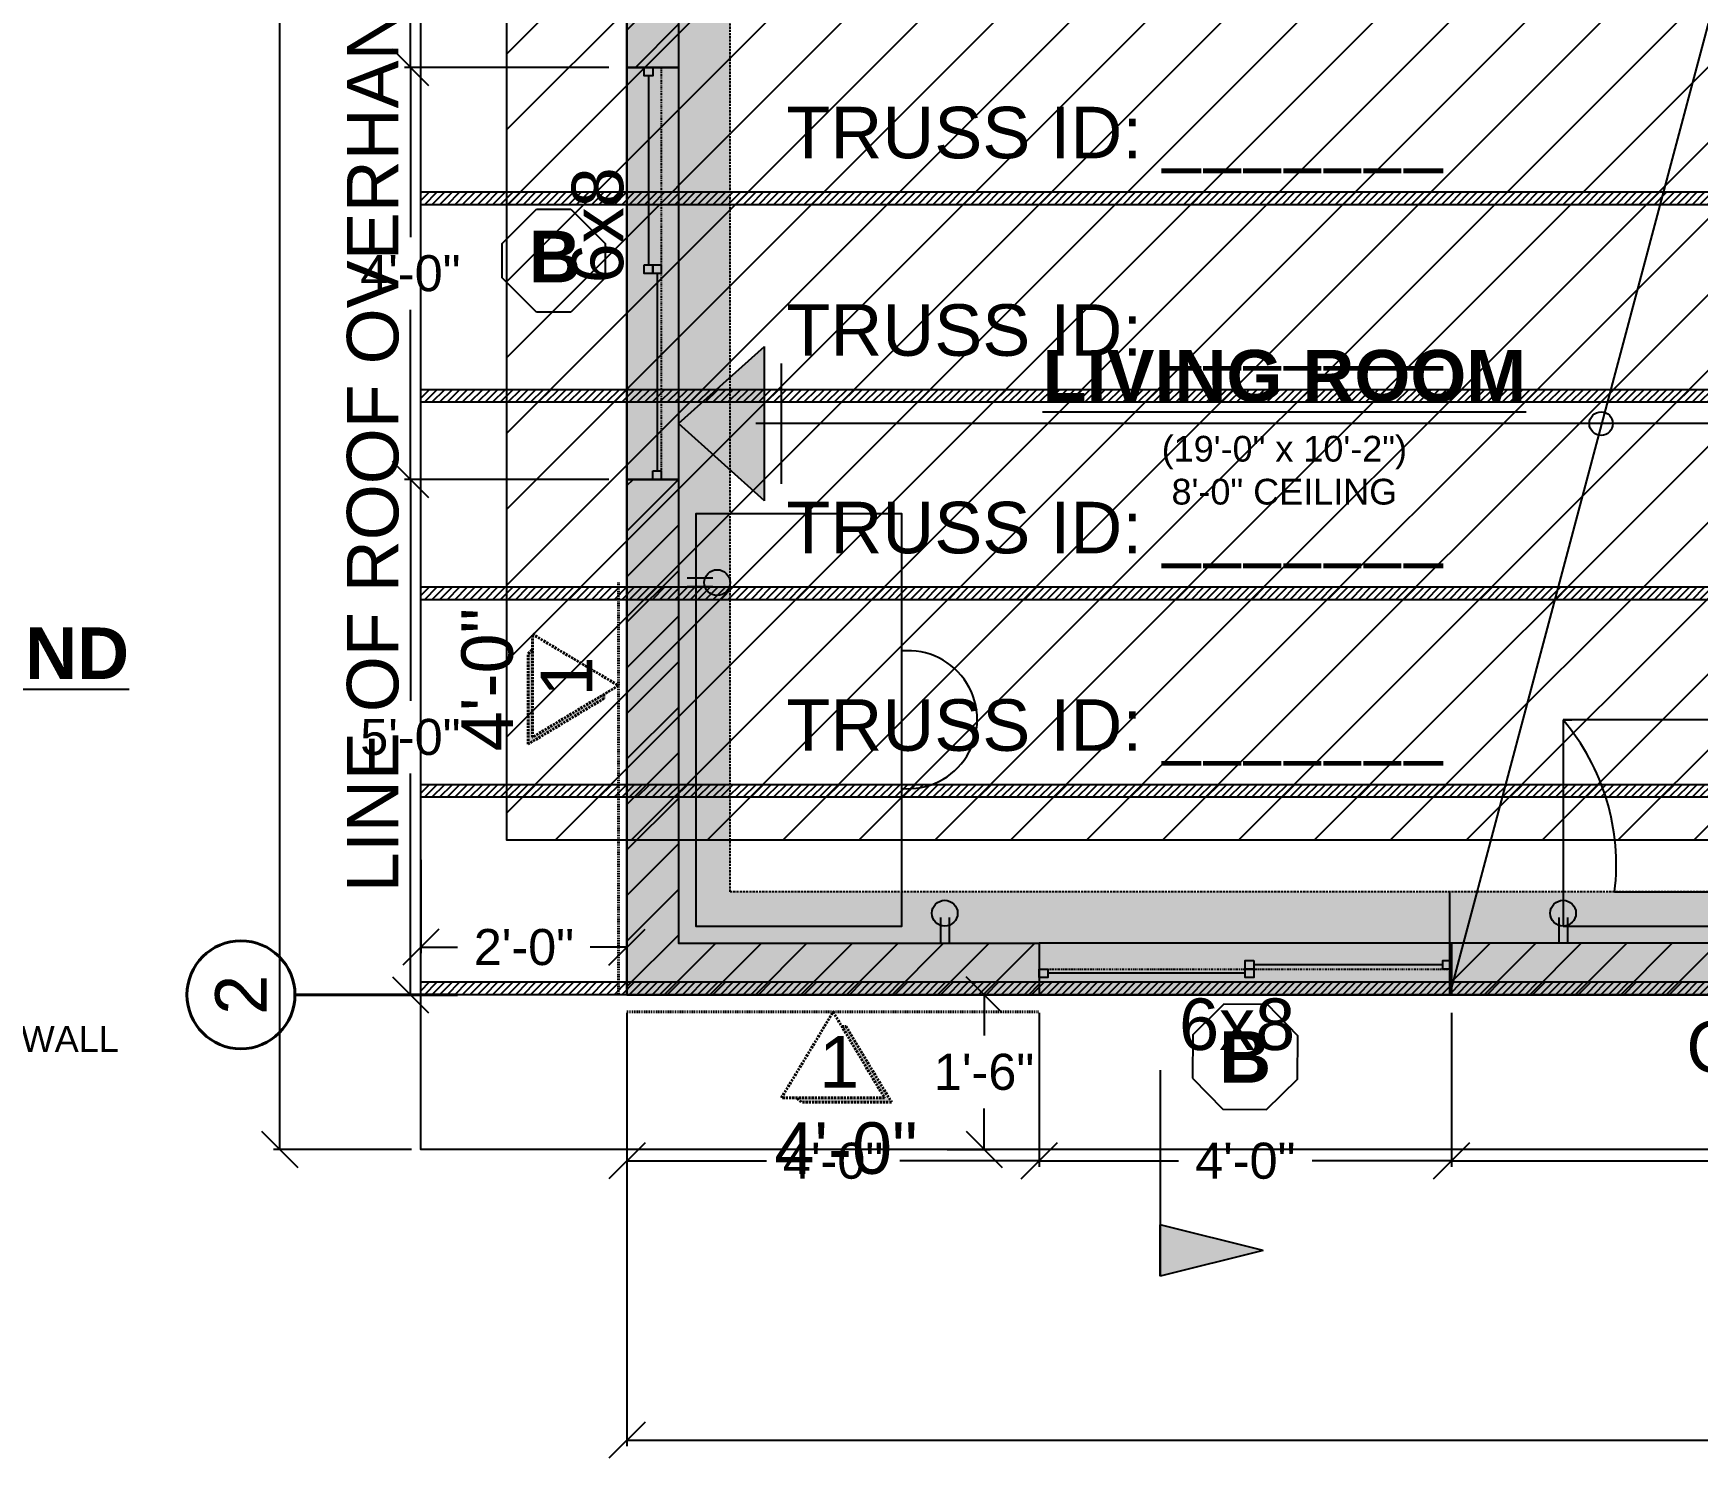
# Model space of a CAD drawing. Header units: inches. Extents: x -350 to 3672, y -1325 to 3943.
# Drawn here: x -61.4 to 132.4, y -122.1 to 44.5 of the extents above; entities that cross this region are included whole.
import ezdxf

# ---------------------------------------------------------------- set-up
doc = ezdxf.new("R2010")
doc.units = ezdxf.units.IN
doc.header["$MEASUREMENT"] = 0
doc.linetypes.add('ACAD_ISO09W100', pattern=[45, 24, -3, 6, -3, 6, -3])
doc.linetypes.add('DASHED2', pattern=[0.375, 0.25, -0.125])
for name, color, linetype in [('Electrical - Components', 40, 'Continuous'), ('F.P. - Dim & Labels', 7, 'Continuous'), ('F.P. - Doors & Window Labels', 1, 'Continuous'), ('F.P. - Doors & Windows', 1, 'Continuous'), ('F.P. - Wall Legend', 7, 'Continuous'), ('F.P. Room Labels', 7, 'Continuous'), ('Floor Plan', 4, 'Continuous'), ('Foundation Outline', 9, 'DASHED2'), ('Foundaton - Dim & Labels', 9, 'Continuous'), ('Roof Framing - Dim & Labels', 7, 'Continuous'), ('Roof Overhang', 7, 'DASHED2'), ('Roof Plan', 7, 'Continuous'), ('Trusses', 7, 'Continuous')]:
    doc.layers.add(name, color=color, linetype=linetype)
doc.layers.add('Furniture', color=2, linetype='Continuous', transparency=0.7)
doc.layers.add('SHEAR WALLS', color=7, linetype='DASHED2', lineweight=40)
doc.styles.get("Standard").update_dxf_attribs({"font": 'arial.ttf'})
doc.dimstyles.get("Standard").update_dxf_attribs({"dimscale": 0.7, "dimtxt": 6, "dimasz": 6, "dimexe": 1, "dimexo": 3, "dimgap": 3, "dimtad": 0, "dimtih": 1, "dimtoh": 1, "dimdec": 4, "dimzin": 1, "dimdsep": 46, "dimlunit": 4, "dimtxsty": 'Standard', "dimblk": 'OBLIQUE', "dimcen": 0.09, "dimadec": 0, "dimazin": 0, "dimtfac": 1, "dimtdec": 4, "dimtofl": 0, "dimtmove": 0, "dimatfit": 3, "dimfxl": 1, "dimtolj": 1, "dimtzin": 0, "dimarcsym": 0})

# ---------------------------------------------------------------- blocks, each defined once
blk = doc.blocks.new('_Oblique')
at = {"color": 0, "linetype": 'ByBlock', "lineweight": -2}
blk.add_line((-0.5, -0.5), (0.5, 0.5), dxfattribs=at)
blk = doc.blocks.new('*D12')
at = {"layer": 'Defpoints', "color": 0, "transparency": 16777216}
for p in [(-16.3, -49.67), (7.7, -49.67), (-16.3, -61.97)]:
    blk.add_point(p, dxfattribs=at)
at = {"layer": 'Roof Plan', "color": 0, "lineweight": -2, "transparency": 16777216}
for p, q in [((-16.3, -51.77), (-16.3, -62.67)), ((7.7, -51.77), (7.7, -62.67)), ((-16.3, -61.97), (-12.02, -61.97)), ((7.7, -61.97), (3.42, -61.97))]:
    blk.add_line(p, q, dxfattribs=at)
at = {"layer": 'Roof Plan', "color": 0, "lineweight": -2, "transparency": 16777216, "xscale": 4.199999999999999, "yscale": 4.199999999999999, "zscale": 4.199999999999999, "rotation": 180}
blk.add_blockref('_Oblique', (-16.3, -61.97), dxfattribs=at)
at = {"layer": 'Roof Plan', "color": 0, "lineweight": -2, "transparency": 16777216, "xscale": 4.199999999999999, "yscale": 4.199999999999999, "zscale": 4.199999999999999}
blk.add_blockref('_Oblique', (7.7, -61.97), dxfattribs=at)
at = {"layer": 'Roof Plan', "color": 0, "transparency": 16777216, "insert": (-4.3, -61.97), "char_height": 4.2, "attachment_point": 5}
blk.add_mtext('\\A1;2\'-0"', dxfattribs=at)
blk = doc.blocks.new('*D17')
at = {"layer": 'Defpoints', "color": 0, "transparency": 16777216}
for p in [(7.7, 40.5), (-17.52, -7.5), (7.7, -7.5)]:
    blk.add_point(p, dxfattribs=at)
at = {"layer": 'F.P. - Dim & Labels', "color": 0, "lineweight": -2, "transparency": 16777216}
for p, q in [((5.6, 40.5), (-18.22, 40.5)), ((-17.52, 40.5), (-17.52, 20.74)), ((-17.52, -7.5), (-17.52, 12.26)), ((5.6, -7.5), (-18.22, -7.5))]:
    blk.add_line(p, q, dxfattribs=at)
at = {"layer": 'F.P. - Dim & Labels', "color": 0, "lineweight": -2, "transparency": 16777216, "xscale": 4.199999999999999, "yscale": 4.199999999999999, "zscale": 4.199999999999999}
for p, rotation in [((-17.52, 40.5), 90), ((-17.52, -7.5), 270)]:
    blk.add_blockref('_Oblique', p, dxfattribs=dict(at, rotation=rotation))
at = {"layer": 'F.P. - Dim & Labels', "color": 0, "transparency": 16777216, "insert": (-17.52, 16.5), "char_height": 4.2, "attachment_point": 5}
blk.add_mtext('\\A1;4\'-0"', dxfattribs=at)
blk = doc.blocks.new('*D18')
at = {"layer": 'Defpoints', "color": 0, "transparency": 16777216}
for p in [(7.7, -7.5), (-17.52, -67.5), (7.7, -67.5)]:
    blk.add_point(p, dxfattribs=at)
at = {"layer": 'F.P. - Dim & Labels', "color": 0, "lineweight": -2, "transparency": 16777216}
for p, q in [((5.6, -7.5), (-18.22, -7.5)), ((-17.52, -7.5), (-17.52, -33.26)), ((-17.52, -67.5), (-17.52, -41.74)), ((5.6, -67.5), (-18.22, -67.5))]:
    blk.add_line(p, q, dxfattribs=at)
at = {"layer": 'F.P. - Dim & Labels', "color": 0, "lineweight": -2, "transparency": 16777216, "xscale": 4.199999999999999, "yscale": 4.199999999999999, "zscale": 4.199999999999999}
for p, rotation in [((-17.52, -7.5), 90), ((-17.52, -67.5), 270)]:
    blk.add_blockref('_Oblique', p, dxfattribs=dict(at, rotation=rotation))
at = {"layer": 'F.P. - Dim & Labels', "color": 0, "transparency": 16777216, "insert": (-17.52, -37.5), "char_height": 4.2, "attachment_point": 5}
blk.add_mtext('\\A1;5\'-0"', dxfattribs=at)
blk = doc.blocks.new('*D19')
at = {"layer": 'Defpoints', "color": 0, "transparency": 16777216}
for p in [(7.7, -67.5), (55.7, -67.5), (55.7, -86.85)]:
    blk.add_point(p, dxfattribs=at)
at = {"layer": 'F.P. - Dim & Labels', "color": 0, "lineweight": -2, "transparency": 16777216}
for p, q in [((7.7, -69.6), (7.7, -87.55)), ((55.7, -69.6), (55.7, -87.55)), ((7.7, -86.85), (23.93, -86.85)), ((55.7, -86.85), (39.47, -86.85))]:
    blk.add_line(p, q, dxfattribs=at)
at = {"layer": 'F.P. - Dim & Labels', "color": 0, "lineweight": -2, "transparency": 16777216, "xscale": 4.199999999999999, "yscale": 4.199999999999999, "zscale": 4.199999999999999, "rotation": 180}
blk.add_blockref('_Oblique', (7.7, -86.85), dxfattribs=at)
at = {"layer": 'F.P. - Dim & Labels', "color": 0, "lineweight": -2, "transparency": 16777216, "xscale": 4.199999999999999, "yscale": 4.199999999999999, "zscale": 4.199999999999999}
blk.add_blockref('_Oblique', (55.7, -86.85), dxfattribs=at)
at = {"layer": 'F.P. - Dim & Labels', "color": 0, "transparency": 16777216, "insert": (31.7, -86.85), "char_height": 4.2, "attachment_point": 5}
blk.add_mtext('\\A1;4\'-0"', dxfattribs=at)
blk = doc.blocks.new('*D20')
at = {"layer": 'Defpoints', "color": 0, "transparency": 16777216}
for p in [(55.7, -67.5), (103.7, -67.5), (103.7, -86.85)]:
    blk.add_point(p, dxfattribs=at)
at = {"layer": 'F.P. - Dim & Labels', "color": 0, "lineweight": -2, "transparency": 16777216}
for p, q in [((55.7, -69.6), (55.7, -87.55)), ((103.7, -69.6), (103.7, -87.55)), ((55.7, -86.85), (71.93, -86.85)), ((103.7, -86.85), (87.47, -86.85))]:
    blk.add_line(p, q, dxfattribs=at)
at = {"layer": 'F.P. - Dim & Labels', "color": 0, "lineweight": -2, "transparency": 16777216, "xscale": 4.199999999999999, "yscale": 4.199999999999999, "zscale": 4.199999999999999, "rotation": 180}
blk.add_blockref('_Oblique', (55.7, -86.85), dxfattribs=at)
at = {"layer": 'F.P. - Dim & Labels', "color": 0, "lineweight": -2, "transparency": 16777216, "xscale": 4.199999999999999, "yscale": 4.199999999999999, "zscale": 4.199999999999999}
blk.add_blockref('_Oblique', (103.7, -86.85), dxfattribs=at)
at = {"layer": 'F.P. - Dim & Labels', "color": 0, "transparency": 16777216, "insert": (79.7, -86.85), "char_height": 4.2, "attachment_point": 5}
blk.add_mtext('\\A1;4\'-0"', dxfattribs=at)
blk = doc.blocks.new('*D21')
at = {"layer": 'Defpoints', "color": 0, "transparency": 16777216}
for p in [(103.7, -67.5), (223.7, -67.5), (223.7, -86.85)]:
    blk.add_point(p, dxfattribs=at)
at = {"layer": 'F.P. - Dim & Labels', "color": 0, "lineweight": -2, "transparency": 16777216}
for p, q in [((103.7, -69.6), (103.7, -87.55)), ((223.7, -69.6), (223.7, -87.55)), ((103.7, -86.85), (154.58, -86.85)), ((223.7, -86.85), (172.82, -86.85))]:
    blk.add_line(p, q, dxfattribs=at)
at = {"layer": 'F.P. - Dim & Labels', "color": 0, "lineweight": -2, "transparency": 16777216, "xscale": 4.199999999999999, "yscale": 4.199999999999999, "zscale": 4.199999999999999, "rotation": 180}
blk.add_blockref('_Oblique', (103.7, -86.85), dxfattribs=at)
at = {"layer": 'F.P. - Dim & Labels', "color": 0, "lineweight": -2, "transparency": 16777216, "xscale": 4.199999999999999, "yscale": 4.199999999999999, "zscale": 4.199999999999999}
blk.add_blockref('_Oblique', (223.7, -86.85), dxfattribs=at)
at = {"layer": 'F.P. - Dim & Labels', "color": 0, "transparency": 16777216, "insert": (163.7, -86.85), "char_height": 4.2, "attachment_point": 5}
blk.add_mtext('\\A1;10\'-0"', dxfattribs=at)
blk = doc.blocks.new('*D31')
at = {"layer": 'Defpoints', "color": 0, "transparency": 16777216}
for p in [(42.9, -67.5), (42.9, -85.5), (49.28, -85.5)]:
    blk.add_point(p, dxfattribs=at)
at = {"layer": 'Roof Plan', "color": 0, "lineweight": -2, "transparency": 16777216}
for p, q in [((45, -67.5), (49.98, -67.5)), ((49.28, -67.5), (49.28, -72.26)), ((49.28, -85.5), (49.28, -80.74)), ((45, -85.5), (49.98, -85.5))]:
    blk.add_line(p, q, dxfattribs=at)
at = {"layer": 'Roof Plan', "color": 0, "lineweight": -2, "transparency": 16777216, "xscale": 4.199999999999999, "yscale": 4.199999999999999, "zscale": 4.199999999999999}
for p, rotation in [((49.28, -67.5), 90), ((49.28, -85.5), 270)]:
    blk.add_blockref('_Oblique', p, dxfattribs=dict(at, rotation=rotation))
at = {"layer": 'Roof Plan', "color": 0, "transparency": 16777216, "insert": (49.28, -76.5), "char_height": 4.2, "attachment_point": 5}
blk.add_mtext('\\A1;1\'-6"', dxfattribs=at)
blk = doc.blocks.new('*D38')
at = {"layer": 'Defpoints', "color": 0, "transparency": 16777216}
for p in [(-16.3, 202.5), (-32.74, -85.5), (-15.3, -85.5)]:
    blk.add_point(p, dxfattribs=at)
at = {"layer": 'Roof Plan', "color": 0, "lineweight": -2, "transparency": 16777216}
for p, q in [((-18.4, 202.5), (-33.44, 202.5)), ((-32.74, 202.5), (-32.74, 62.74)), ((-32.74, -85.5), (-32.74, 54.26)), ((-17.4, -85.5), (-33.44, -85.5))]:
    blk.add_line(p, q, dxfattribs=at)
at = {"layer": 'Roof Plan', "color": 0, "lineweight": -2, "transparency": 16777216, "xscale": 4.199999999999999, "yscale": 4.199999999999999, "zscale": 4.199999999999999}
for p, rotation in [((-32.74, 202.5), 90), ((-32.74, -85.5), 270)]:
    blk.add_blockref('_Oblique', p, dxfattribs=dict(at, rotation=rotation))
at = {"layer": 'Roof Plan', "color": 0, "transparency": 16777216, "insert": (-32.74, 58.5), "char_height": 4.2, "attachment_point": 5}
blk.add_mtext('\\A1;24\'-0"', dxfattribs=at)
blk = doc.blocks.new('*D55')
at = {"layer": 'Defpoints', "color": 0, "transparency": 16777216}
for p in [(7.7, -67.5), (350.7, -67.5), (350.7, -119.35)]:
    blk.add_point(p, dxfattribs=at)
at = {"layer": 'Foundaton - Dim & Labels', "color": 0, "lineweight": -2, "transparency": 16777216}
for p, q in [((7.7, -69.6), (7.7, -120.05)), ((350.7, -69.6), (350.7, -120.05)), ((7.7, -119.35), (169.85, -119.35)), ((350.7, -119.35), (188.55, -119.35))]:
    blk.add_line(p, q, dxfattribs=at)
at = {"layer": 'Foundaton - Dim & Labels', "color": 0, "lineweight": -2, "transparency": 16777216, "xscale": 4.199999999999999, "yscale": 4.199999999999999, "zscale": 4.199999999999999, "rotation": 180}
blk.add_blockref('_Oblique', (7.7, -119.35), dxfattribs=at)
at = {"layer": 'Foundaton - Dim & Labels', "color": 0, "lineweight": -2, "transparency": 16777216, "xscale": 4.199999999999999, "yscale": 4.199999999999999, "zscale": 4.199999999999999}
blk.add_blockref('_Oblique', (350.7, -119.35), dxfattribs=at)
at = {"layer": 'Foundaton - Dim & Labels', "color": 0, "transparency": 16777216, "insert": (179.2, -119.35), "char_height": 4.2, "attachment_point": 5}
blk.add_mtext('\\A1;28\'-7"', dxfattribs=at)
blk = doc.blocks.new('*D59')
at = {"layer": 'Defpoints', "color": 0, "transparency": 16777216}
for p in [(7.7, 154.5), (-17.52, 40.5), (7.7, 40.5)]:
    blk.add_point(p, dxfattribs=at)
at = {"layer": 'F.P. - Dim & Labels', "color": 0, "lineweight": -2, "transparency": 16777216}
for p, q in [((5.6, 154.5), (-18.22, 154.5)), ((-17.52, 154.5), (-17.52, 101.74)), ((-17.52, 40.5), (-17.52, 93.26)), ((5.6, 40.5), (-18.22, 40.5))]:
    blk.add_line(p, q, dxfattribs=at)
at = {"layer": 'F.P. - Dim & Labels', "color": 0, "lineweight": -2, "transparency": 16777216, "xscale": 4.199999999999999, "yscale": 4.199999999999999, "zscale": 4.199999999999999}
for p, rotation in [((-17.52, 154.5), 90), ((-17.52, 40.5), 270)]:
    blk.add_blockref('_Oblique', p, dxfattribs=dict(at, rotation=rotation))
at = {"layer": 'F.P. - Dim & Labels', "color": 0, "transparency": 16777216, "insert": (-17.52, 97.5), "char_height": 4.2, "attachment_point": 5}
blk.add_mtext('\\A1;9\'-6"', dxfattribs=at)

msp = doc.modelspace()

# ---------------------------------------------------------------- hatches: boundary and pattern name
at = {"layer": 'F.P. - Dim & Labels', "transparency": 33554559}
h = msp.add_hatch(color=256, dxfattribs=at)
h.dxf.hatch_style = 1
h.paths.add_polyline_path([(81.79194, -97.2792), (69.79194, -94.2792), (69.79194, -100.2792)])
at = {"layer": 'Floor Plan', "transparency": 33554508}
h = msp.add_hatch(dxfattribs=at)
h.set_pattern_fill('ANSI31', color=256, scale=30)
h.paths.add_polyline_path([(13.69927, 178.49948), (135.69927, 178.49948), (139.69927, 178.49948), (157.69927, 178.49948), (157.69927, 184.49948), (7.69927, 184.49948), (7.69927, 40.49948), (13.69927, 40.49948)])
h.paths.add_polyline_path([(308.56189, 184.49948), (307.06189, 184.49948), (193.69927, 184.49948), (193.69927, 178.49948), (211.69927, 178.49948), (217.69927, 178.49948), (306.67991, 178.49948)])
h.paths.add_polyline_path([(350.69927, 184.49948), (309.56189, 184.49948), (307.67991, 178.49948), (344.69927, 178.49948), (344.69927, 136.49948), (350.69927, 136.49948)])
h.paths.add_polyline_path([(13.69927, -7.50052), (7.69927, -7.50052), (7.69927, -67.50052), (55.69927, -67.50052), (55.69927, -61.50052), (13.69927, -61.50052)])
h.paths.add_polyline_path([(223.69927, -61.50052), (103.69927, -61.50052), (103.69927, -67.50052), (223.69927, -67.50052)])
h.paths.add_polyline_path([(278.69927, -61.50052), (259.69927, -61.50052), (259.69927, -67.50052), (278.69927, -67.50052)])
h.paths.add_polyline_path([(350.69927, 4.49948), (344.69927, 4.49948), (344.69927, -61.50052), (302.69927, -61.50052), (302.69927, -67.50052), (350.69927, -67.50052)])
h.paths.add_polyline_path([(350.69927, 100.49948), (344.69927, 100.49948), (344.69927, 52.49948), (350.69927, 52.49948)])
h.paths.add_polyline_path([(345.71851, 74.91336), (345.71851, 80.19998), (342.06719, 80.19998), (342.06719, 74.91336)], flags=9)
at = {"layer": 'Foundation Outline', "transparency": 33554534}
h = msp.add_hatch(dxfattribs=at)
h.set_pattern_fill('AR-CONC', color=256)
h.paths.add_polyline_path([(7.69927, 184.49948), (7.69927, -67.50052), (350.69927, -67.50052), (350.69927, 184.49948)])
h.paths.add_polyline_path([(338.69927, 172.49948), (338.69927, -55.50052), (19.69927, -55.50052), (19.69927, 172.49948)], flags=16)
at = {"layer": 'Roof Framing - Dim & Labels', "transparency": 33554636}
h = msp.add_hatch(color=256, dxfattribs=at)
h.dxf.hatch_style = 1
h.paths.add_polyline_path([(23.69927, 8.00947), (13.69927, -0.99053), (23.69927, -9.99053)])
at = {"layer": 'Roof Plan', "transparency": 33554508}
h = msp.add_hatch(dxfattribs=at)
h.set_pattern_fill('ANSI31', color=256, scale=50)
h.set_pattern_definition([(45, (-457.549, -303.0996), (-4.419417, 4.419417), [])])
h.paths.add_polyline_path([(161.69927, 166.49948), (-6.30073, 166.49948), (-6.30073, -49.50052), (161.69927, -49.50052)])
h.paths.add_polyline_path([(126.66531, 120.02196), (126.66531, 46.33469), (28.73322, 46.33469), (28.73322, 120.02196)], flags=16)
at = {"layer": 'SHEAR WALLS', "transparency": 33554559}
h = msp.add_hatch(color=256, dxfattribs=at)
h.dxf.hatch_style = 1
h.paths.add_polyline_path([(5.0232, -33.00616), (5.0232, -32.50616), (-3.30073, -37.50052), (-3.30073, -27.28825), (-3.80073, -27.78825), (-3.80073, -38.30052)])
h = msp.add_hatch(color=256, dxfattribs=at)
h.dxf.hatch_style = 1
h.paths.add_polyline_path([(33.20491, -71.17659), (32.70491, -71.17659), (37.69927, -79.50052), (27.487, -79.50052), (27.987, -80.00052), (38.49927, -80.00052)])
at = {"layer": 'Trusses', "transparency": 33554636}
h = msp.add_hatch(dxfattribs=at)
h.set_pattern_fill('ANSI31', color=256, scale=5)
h.set_pattern_definition([(45, (0, -1320.78587), (-0.44194174, 0.44194174), [])])
h.paths.add_polyline_path([(374.69927, 25.99948), (-16.30073, 25.99948), (-16.30073, 25.24948), (-16.30073, 24.49948), (374.69927, 24.49948)])
h = msp.add_hatch(dxfattribs=at)
h.set_pattern_fill('ANSI31', color=256, scale=5)
h.set_pattern_definition([(45, (0, -1343.78587), (-0.44194174, 0.44194174), [])])
h.paths.add_polyline_path([(374.69927, 2.99948), (-16.30073, 2.99948), (-16.30073, 2.24948), (-16.30073, 1.49948), (374.69927, 1.49948)])
h = msp.add_hatch(dxfattribs=at)
h.set_pattern_fill('ANSI31', color=256, scale=5)
h.set_pattern_definition([(45, (0, -1366.78587), (-0.44194174, 0.44194174), [])])
h.paths.add_polyline_path([(374.69927, -20.00052), (-16.30073, -20.00052), (-16.30073, -20.75052), (-16.30073, -21.50052), (374.69927, -21.50052)])
h = msp.add_hatch(dxfattribs=at)
h.set_pattern_fill('ANSI31', color=256, scale=5)
h.set_pattern_definition([(45, (0, -1389.78587), (-0.44194174, 0.44194174), [])])
h.paths.add_polyline_path([(374.69927, -43.00052), (-16.30073, -43.00052), (-16.30073, -43.75052), (-16.30073, -44.50052), (374.69927, -44.50052)])
h = msp.add_hatch(dxfattribs=at)
h.set_pattern_fill('ANSI31', color=256, scale=5)
h.set_pattern_definition([(45, (0, -1412.78587), (-0.44194174, 0.44194174), [])])
h.paths.add_polyline_path([(374.69927, -66.00052), (-16.30073, -66.00052), (-16.30073, -66.75052), (-16.30073, -67.50052), (374.69927, -67.50052)])

# ---------------------------------------------------------------- linework, layer by layer
at = {"layer": 'Electrical - Components'}
for p, q in [((17.69927, -19.00052), (14.69927, -19.00052)), ((17.69927, -20.00052), (14.69927, -20.00052)), ((44.19927, -58.50052), (44.19927, -61.50052)), ((45.19927, -58.50052), (45.19927, -61.50052)), ((116.19927, -58.50052), (116.19927, -61.50052)), ((117.19927, -58.50052), (117.19927, -61.50052))]:
    msp.add_line(p, q, dxfattribs=at)
for centre in [(18.19927, -19.50052), (44.69927, -58.00052), (116.69927, -58.00052)]:
    msp.add_circle(centre, 1.5, dxfattribs=at)
at = {"layer": 'F.P. - Dim & Labels'}
for p, q in [((69.79194, -76.2792), (69.79194, -100.2792)), ((69.79194, -100.2792), (69.79194, -94.2792)), ((81.79194, -97.2792), (69.79194, -94.2792)), ((81.79194, -97.2792), (69.79194, -100.2792))]:
    msp.add_line(p, q, dxfattribs=at)
at = {"layer": 'F.P. - Doors & Window Labels'}
for p, q in [((-2.82734, 23.99172), (1.17266, 23.99172)), ((1.17266, 23.99172), (5.17266, 19.99172)), ((-6.82734, 15.99172), (-6.82734, 19.99172)), ((5.17266, 19.99172), (5.17266, 15.99172)), ((1.17266, 11.99172), (-2.82734, 11.99172))]:
    msp.add_line(p, q, dxfattribs=at)
for points in [[(-6.82734, 19.99172), (-2.82734, 23.99172)], [(-2.82734, 11.99172), (-6.82734, 15.99172)], [(5.17266, 15.99172), (1.17266, 11.99172)]]:
    msp.add_lwpolyline(points, dxfattribs=at)
at = {"layer": 'F.P. - Doors & Windows'}
for p, q in [((10.19927, 39.49948), (10.19927, 17.49948)), ((11.19927, 16.49948), (11.19927, -6.50052)), ((79.69927, -65.00052), (56.69927, -65.00052)), ((102.69927, -64.00052), (80.69927, -64.00052))]:
    msp.add_line(p, q, dxfattribs=at)
msp.add_lwpolyline([(7.69927, -7.50052), (7.69927, 40.49948), (13.69927, 40.49948), (13.69927, -7.50052), (7.69927, -7.50052)], dxfattribs=at)
for points in [[(9.69927, 40.49948), (10.69927, 40.49948), (10.69927, 39.49948), (9.69927, 39.49948)], [(9.69927, 17.49948), (10.69927, 17.49948), (10.69927, 16.49948), (9.69927, 16.49948)], [(10.69927, 17.49948), (11.69927, 17.49948), (11.69927, 16.49948), (10.69927, 16.49948)], [(10.69927, -6.50052), (11.69927, -6.50052), (11.69927, -7.50052), (10.69927, -7.50052)], [(55.69927, -67.50052), (103.69927, -67.50052), (103.69927, -61.50052), (55.69927, -61.50052)], [(80.69927, -63.50052), (80.69927, -64.50052), (79.69927, -64.50052), (79.69927, -63.50052)], [(103.69927, -63.50052), (103.69927, -64.50052), (102.69927, -64.50052), (102.69927, -63.50052)], [(56.69927, -64.50052), (56.69927, -65.50052), (55.69927, -65.50052), (55.69927, -64.50052)], [(80.69927, -64.50052), (80.69927, -65.50052), (79.69927, -65.50052), (79.69927, -64.50052)], [(73.54225, -77.21169), (77.08889, -80.82657), (82.15285, -80.87483), (85.76774, -77.32819), (85.81599, -72.26423), (82.26935, -68.64934), (77.20539, -68.60109), (73.59051, -72.14773)]]:
    msp.add_lwpolyline(points, close=True, dxfattribs=at)
at = {"layer": 'Floor Plan'}
msp.add_lwpolyline([(7.69927, 40.49948), (7.69927, 184.49948), (157.69927, 184.49948), (157.69927, 178.49948), (13.69927, 178.49948), (13.69927, 40.49948), (7.69927, 40.49948)], dxfattribs=at)
for points in [[(7.69927, -67.50052), (7.69927, -7.50052), (13.69927, -7.50052), (13.69927, -61.50052), (55.69927, -61.50052), (55.69927, -67.50052)], [(103.69927, -67.50052), (223.69927, -67.50052), (223.69927, -61.50052), (103.69927, -61.50052)]]:
    msp.add_lwpolyline(points, close=True, dxfattribs=at)
at = {"layer": 'Foundation Outline', "linetype": 'Continuous', "lineweight": 25}
msp.add_lwpolyline([(7.69927, 184.49948), (7.69927, -67.50052), (350.69927, -67.50052), (350.69927, 184.49948), (7.69927, 184.49948)], dxfattribs=at)
at = {"layer": 'Foundation Outline'}
msp.add_lwpolyline([(19.69927, 172.49948), (338.69927, 172.49948), (338.69927, -55.50052), (19.69927, -55.50052)], close=True, dxfattribs=at)
at = {"layer": 'Furniture'}
for p, q in [((212.69927, -35.50052), (116.69927, -35.50052)), ((116.69927, -35.50052), (116.69927, -59.50052)), ((116.69927, -35.50052), (117.69927, -35.50052)), ((116.69927, -59.50052), (212.69927, -59.50052))]:
    msp.add_line(p, q, dxfattribs=at)
for points in [[(21.69927, -59.50052), (39.69927, -59.50052), (39.69927, -11.50052), (15.69927, -11.50052), (15.69927, -59.50052), (21.69927, -59.50052)], [(122.69927, -55.50052), (206.69927, -55.50052)]]:
    msp.add_lwpolyline(points, dxfattribs=at)
for centre, radius, start, end in [((40.44324, -35.46601), 8.03452, 264.6869618, 95.3130382), ((96.91838, -52.33479), 25.97453, 352.9994761, 40.3990124)]:
    msp.add_arc(centre, radius, start, end, dxfattribs=at)
at = {"layer": 'Roof Framing - Dim & Labels'}
for p, q in [((170.58816, 184.49948), (103.47066, -67.50052)), ((13.69927, -0.99053), (23.69927, 8.00947)), ((23.69927, -9.99053), (23.69927, 8.00947)), ((25.69927, -7.99053), (25.69927, 6.00947)), ((23.69927, -9.99053), (13.69927, -0.99053)), ((333.69927, -0.99053), (22.69927, -0.99053)), ((103.47066, -55.50052), (103.47066, -67.50052))]:
    msp.add_line(p, q, dxfattribs=at)
at = {"layer": 'Roof Framing - Dim & Labels', "linetype": 'ACAD_ISO09W100', "ltscale": 0.01}
for p, q in [((11.69927, 40.49948), (11.69927, -7.50052)), ((55.69927, -64.50052), (103.69927, -64.50052))]:
    msp.add_line(p, q, dxfattribs=at)
at = {"layer": 'Roof Framing - Dim & Labels'}
msp.add_circle((121.12946, -0.99053), 1.36907, dxfattribs=at)
at = {"layer": 'Roof Overhang', "linetype": 'DASHED2', "ltscale": 0.5}
msp.add_lwpolyline([(-16.30073, 202.49948), (374.69927, 202.49948), (374.69927, -85.50052), (-16.30073, -85.50052)], close=True, dxfattribs=at)
at = {"layer": 'Roof Plan'}
msp.add_lwpolyline([(-16.30073, 202.49948), (374.69927, 202.49948), (374.69927, -85.50052), (-16.30073, -85.50052)], close=True, dxfattribs=at)
at = {"layer": 'Roof Plan', "linetype": 'DASHED2'}
msp.add_lwpolyline([(7.69927, 184.49948), (350.69927, 184.49948), (350.69927, -67.50052), (7.69927, -67.50052), (7.69927, 184.49948)], dxfattribs=at)
at = {"layer": 'Roof Plan'}
msp.add_lwpolyline([(161.69927, 166.49948), (161.69927, -49.50052), (-6.30073, -49.50052), (-6.30073, 166.49948), (161.69927, 166.49948)], dxfattribs=at)
at = {"layer": 'SHEAR WALLS', "ltscale": 0.25}
for p, q in [((6.69927, -19.50052), (6.69927, -67.50052)), ((7.69927, -69.50052), (55.69927, -69.50052))]:
    msp.add_line(p, q, dxfattribs=at)
at = {"layer": 'SHEAR WALLS', "linetype": 'Continuous'}
msp.add_line((-12.0362, -67.50052), (-30.96164, -67.50052), dxfattribs=at)
at = {"layer": 'SHEAR WALLS'}
for points in [[(-3.30073, -25.50052), (6.69927, -31.50052), (-3.30073, -37.50052)], [(25.69927, -79.50052), (31.69927, -69.50052), (37.69927, -79.50052)]]:
    msp.add_lwpolyline(points, close=True, dxfattribs=at)
for points in [[(5.0232, -32.50616), (5.0232, -33.00616), (-3.80073, -38.30052), (-3.80073, -27.78825), (-3.30073, -27.28825)], [(32.70491, -71.17659), (33.20491, -71.17659), (38.49927, -80.00052), (27.987, -80.00052), (27.487, -79.50052)]]:
    msp.add_lwpolyline(points, dxfattribs=at)
at = {"layer": 'SHEAR WALLS', "linetype": 'Continuous'}
msp.add_circle((-37.25094, -67.50052), 6.2893, dxfattribs=at)
at = {"layer": 'Trusses'}
for points in [[(-16.30073, 24.49948), (-16.30073, 25.99948), (374.69927, 25.99948), (374.69927, 24.49948)], [(-16.30073, 1.49948), (-16.30073, 2.99948), (374.69927, 2.99948), (374.69927, 1.49948)], [(-16.30073, -21.50052), (-16.30073, -20.00052), (374.69927, -20.00052), (374.69927, -21.50052)], [(-16.30073, -44.50052), (-16.30073, -43.00052), (374.69927, -43.00052), (374.69927, -44.50052)], [(-16.30073, -67.50052), (-16.30073, -66.00052), (374.69927, -66.00052), (374.69927, -67.50052)]]:
    msp.add_lwpolyline(points, close=True, dxfattribs=at)

# ---------------------------------------------------------------- texts
at = {"layer": 'F.P. - Doors & Window Labels', "char_height": 6, "attachment_point": 5}
for insert in [(-0.69047, 18.46545), (79.67912, -74.73796)]:
    msp.add_mtext_dynamic_manual_height_columns('\\pxqc;{\\fArial|b1|i0|c0|p34;B}', width=70.1010121, gutter_width=1, heights=[0], dxfattribs=dict(at, insert=insert))
at = {"layer": 'F.P. - Wall Legend', "char_height": 6, "attachment_point": 1}
for s, insert in [('\\pxqc;{\\fArial|b1|i0|c0|p34;\\LWALL LEGEND}', (-116.05144, -24.72693)), ('\\pxqc;{\\H0.5x;          2x4 PONY WALL}', (-108.53599, -71.14622))]:
    msp.add_mtext_dynamic_manual_height_columns(s, width=70.1010121, gutter_width=1, heights=[0], dxfattribs=dict(at, insert=insert))
at = {"layer": 'F.P. Room Labels', "insert": (49.19431, 7.59092), "char_height": 6, "attachment_point": 1}
msp.add_mtext_dynamic_manual_height_columns('\\pxqc;{\\fArial|b1|i0|c0|p34;\\LLIVING ROOM\\P\\fArial|b0|i0|c0|p34;\\H0.5x;\\l(19\'-0" x 10\'-2")\\P8\'-0" CEILING}', width=70.1010121, gutter_width=1, heights=[0], dxfattribs=at)
at = {"layer": 'Roof Framing - Dim & Labels', "char_height": 6, "attachment_point": 1, "rotation": 90}
for s, width, insert in [('LINE OF ROOF OVERHANG', 127.3460151, (-24.91614, -55.54803)), ('6x8', 30.6199099, (1.2635, 15.34967))]:
    msp.add_mtext_dynamic_manual_height_columns(s, width=width, gutter_width=1, heights=[0], dxfattribs=dict(at, insert=insert))
at = {"layer": 'Roof Framing - Dim & Labels', "insert": (71.98607, -67.92981), "char_height": 6, "attachment_point": 1}
msp.add_mtext_dynamic_manual_height_columns('6x8', width=30.6199099, gutter_width=1, heights=[0], dxfattribs=at)
at = {"layer": 'SHEAR WALLS', "char_height": 6, "attachment_point": 1, "rotation": 90}
for s, insert in [('4\'-0"', (-11.58821, -39.13409)), ('1', (-2.33815, -32.75668))]:
    msp.add_mtext_dynamic_manual_height_columns(s, width=6.4632211, gutter_width=1, heights=[0], dxfattribs=dict(at, insert=insert))
at = {"layer": 'SHEAR WALLS', "linetype": 'Continuous', "insert": (-37.25094, -67.50052), "char_height": 6, "attachment_point": 5, "rotation": 90}
msp.add_mtext_dynamic_manual_height_columns('2', width=13.9144311, gutter_width=1, heights=[0], dxfattribs=at)
at = {"layer": 'SHEAR WALLS', "char_height": 6, "attachment_point": 1}
for s, insert in [('1', (30.07738, -72.31778)), ('4\'-0"', (24.85242, -82.35017))]:
    msp.add_mtext_dynamic_manual_height_columns(s, width=6.4632211, gutter_width=1, heights=[0], dxfattribs=dict(at, insert=insert))
at = {"layer": 'Trusses', "char_height": 6, "attachment_point": 1}
for s, insert in [('TRUSS ID: _______', (26.25807, 35.90923)), ('TRUSS ID: _______', (26.25807, 12.90923)), ('TRUSS ID: _______', (26.25807, -10.09077)), ('TRUSS ID: _______', (26.25807, -33.09077)), ('GABLE END TRUSS ID: ______', (131.04589, -70.55334))]:
    msp.add_mtext_dynamic_manual_height_columns(s, width=129.5259493, gutter_width=1, heights=[0], dxfattribs=dict(at, insert=insert))

# ---------------------------------------------------------------- dimensions: what is measured, and where the dimension line sits
at = {"layer": 'F.P. - Dim & Labels'}
for base, p1, p2, picture, middle in [((-17.52152, 40.49948), (7.69927, 154.49948), (7.69927, 40.49948), '*D59', (-17.52152, 97.49948)), ((-17.52152, -7.50052), (7.69927, 40.49948), (7.69927, -7.50052), '*D17', (-17.52152, 16.49948)), ((-17.52152, -67.50052), (7.69927, -7.50052), (7.69927, -67.50052), '*D18', (-17.52152, -37.50052))]:
    dim = msp.add_linear_dim(base=base, p1=p1, p2=p2, angle=90, dimstyle='Standard', dxfattribs=at)
    dim.commit()
    dim.dimension.update_dxf_attribs({"geometry": picture, "text_midpoint": middle})
for base, p1, p2, picture, middle in [((55.69927, -86.84788), (7.69927, -67.50052), (55.69927, -67.50052), '*D19', (31.69927, -86.84788)), ((103.69927, -86.84788), (55.69927, -67.50052), (103.69927, -67.50052), '*D20', (79.69927, -86.84788)), ((223.69927, -86.84788), (103.69927, -67.50052), (223.69927, -67.50052), '*D21', (163.69927, -86.84788))]:
    dim = msp.add_linear_dim(base=base, p1=p1, p2=p2, dimstyle='Standard', dxfattribs=at)
    dim.commit()
    dim.dimension.update_dxf_attribs({"geometry": picture, "text_midpoint": middle})
at = {"layer": 'Foundaton - Dim & Labels'}
dim = msp.add_linear_dim(base=(350.69927, -119.35088), p1=(7.69927, -67.50052), p2=(350.69927, -67.50052), text='28\'-7"', dimstyle='Standard', dxfattribs=at)
dim.commit()
dim.dimension.update_dxf_attribs({"geometry": '*D55', "text_midpoint": (179.19927, -119.35088)})
at = {"layer": 'Roof Plan'}
for base, p1, p2, picture, middle in [((-32.7353, -85.50052), (-16.30073, 202.49948), (-15.30073, -85.50052), '*D38', (-32.7353, 58.49948)), ((49.28045, -85.50052), (42.90256, -67.50052), (42.90256, -85.50052), '*D31', (49.28045, -76.50052))]:
    dim = msp.add_linear_dim(base=base, p1=p1, p2=p2, angle=90, dimstyle='Standard', dxfattribs=at)
    dim.commit()
    dim.dimension.update_dxf_attribs({"geometry": picture, "text_midpoint": middle})
dim = msp.add_linear_dim(base=(-16.30073, -61.97257), p1=(7.69927, -49.66719), p2=(-16.30073, -49.66719), dimstyle='Standard', dxfattribs=at)
dim.commit()
dim.dimension.update_dxf_attribs({"geometry": '*D12', "text_midpoint": (-4.30073, -61.97257), "dimtype": 160})

doc.saveas('drawing.dxf')
